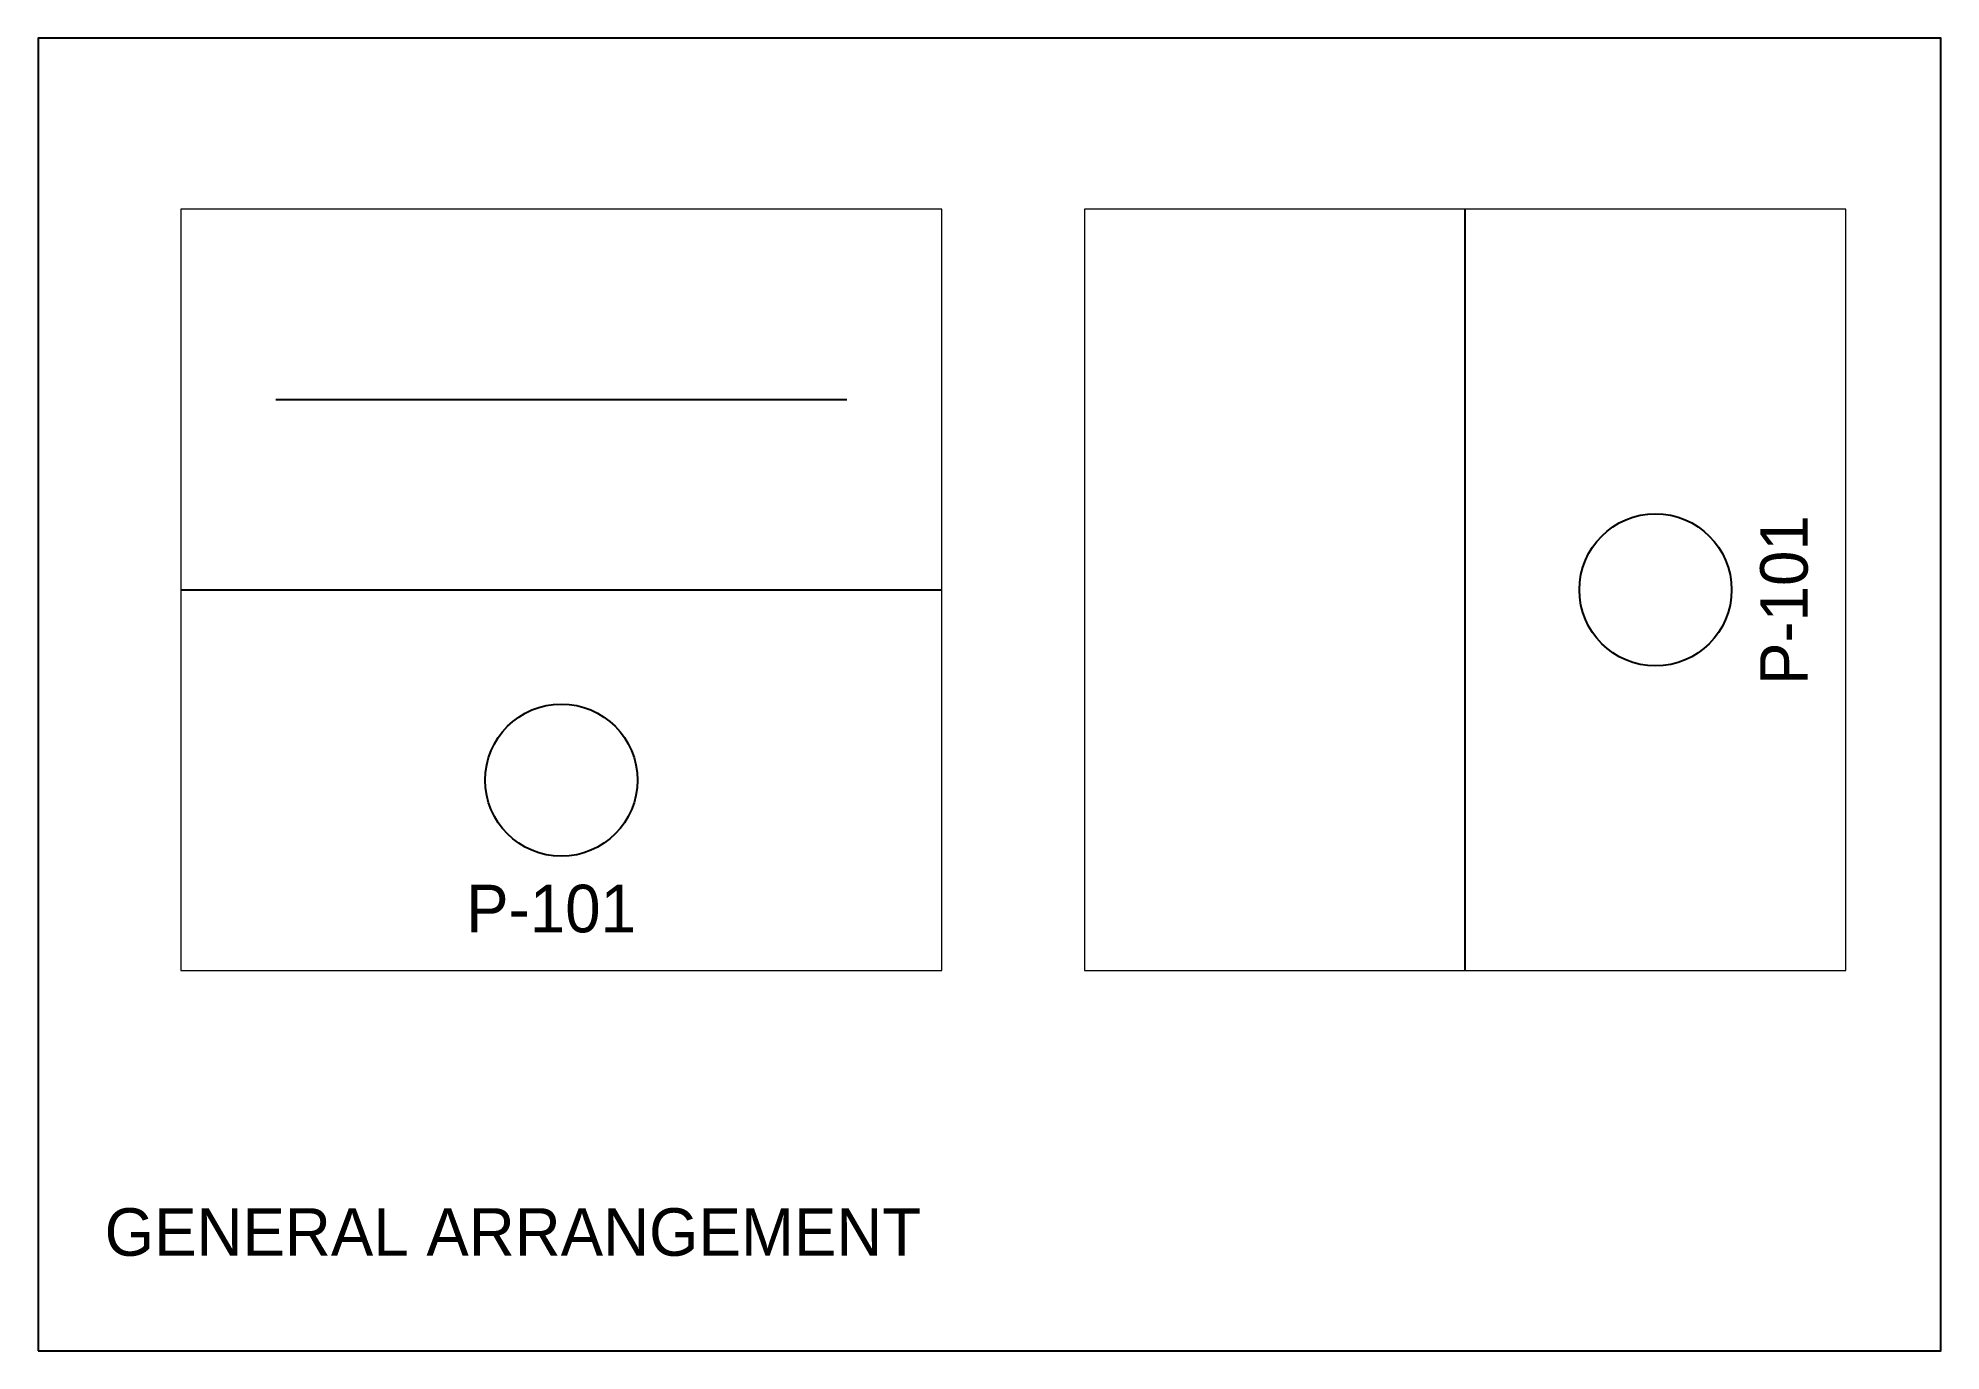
# Paper-space layout 'General arrangement' of a CAD drawing. Header units: metres. Extents: x 5 to 205, y 5 to 143.
# The model-space entities are those that its viewports show. They can reach past a viewport. Long polylines and large blocks are cut down to what shows.
import ezdxf

# ---------------------------------------------------------------- set-up
doc = ezdxf.new("R2010")
doc.units = ezdxf.units.M
for name, color, linetype in [('HIDDEN_IN_DETAIL', 1, 'Continuous'), ('PIPE', 3, 'Continuous'), ('SHEET', 7, 'Continuous')]:
    doc.layers.add(name, color=color, linetype=linetype)

msp = doc.modelspace()

# ---------------------------------------------------------------- linework, layer by layer
at = {"layer": 'HIDDEN_IN_DETAIL'}
msp.add_line((-30, 20), (30, 20), dxfattribs=at)
at = {"layer": 'PIPE'}
msp.add_line((-40, 0), (40, 0), dxfattribs=at)
msp.add_circle((0, -20), 8, dxfattribs=at)

# ---------------------------------------------------------------- texts
msp.add_text('P-101', height=5, dxfattribs=at).set_placement((-10, -36))

psp = doc.layouts.new('General arrangement')

# ---------------------------------------------------------------- linework, layer by layer
at = {"layer": 'SHEET'}
psp.add_lwpolyline([(5, 5), (205, 5), (205, 143), (5, 143)], close=True, dxfattribs=at)

# ---------------------------------------------------------------- texts
psp.add_text('GENERAL ARRANGEMENT', height=5, dxfattribs=at).set_placement((12, 15))

# ---------------------------------------------------------------- viewports
at = {"layer": 'VIEWPORTS'}
psp.add_viewport(center=(60, 85), size=(80, 80), view_center_point=(0, 0), view_height=80, dxfattribs=at)
at = {"layer": 'VIEWPORTS', "view_twist_angle": 90}
vp = psp.add_viewport(center=(155, 85), size=(80, 80), view_center_point=(0, 0), view_height=80, status=3, dxfattribs=at)
vp.frozen_layers = ['HIDDEN_IN_DETAIL']

doc.saveas('drawing.dxf')
